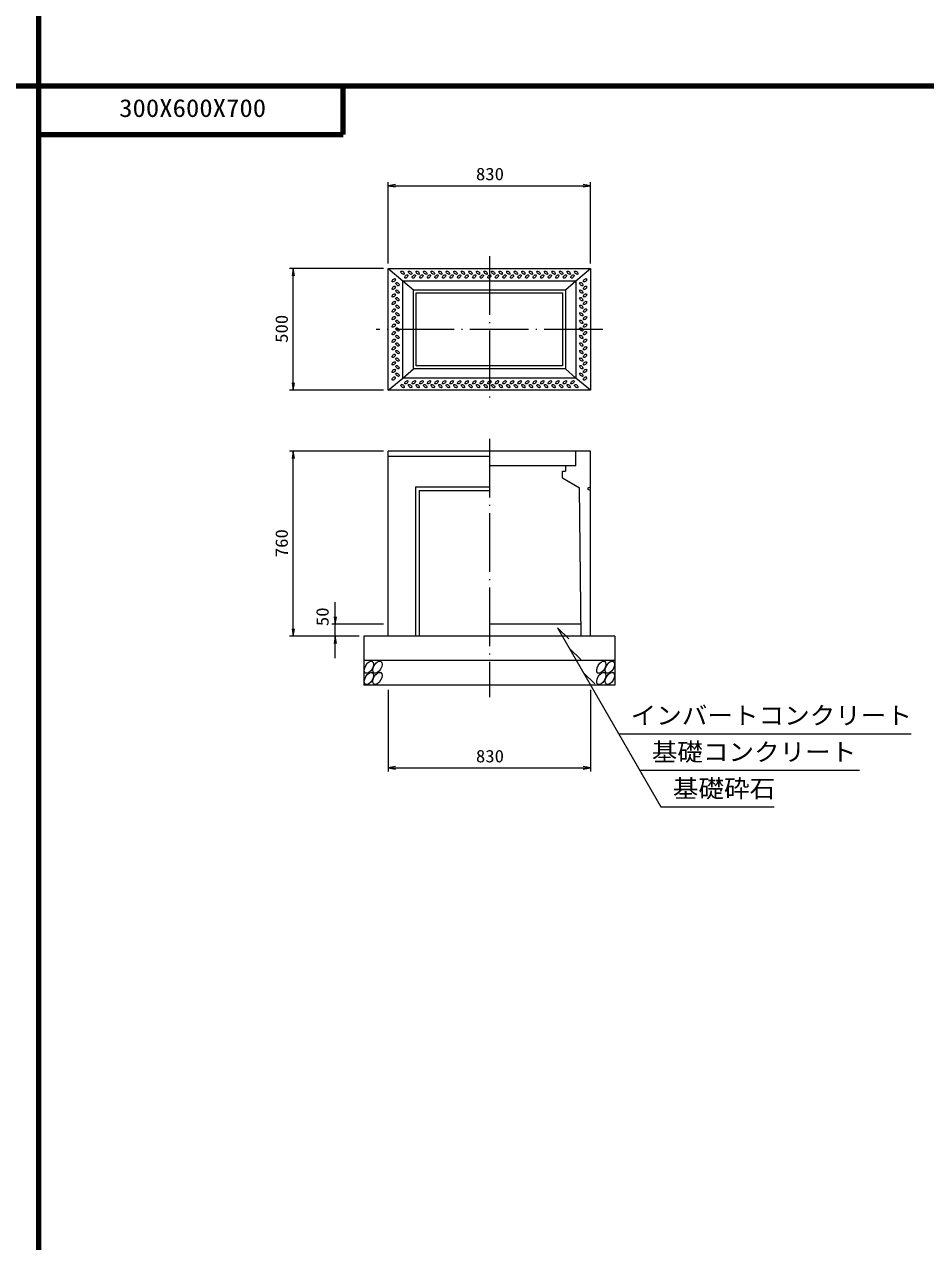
# Model space of a CAD drawing. Units: millimetres, scale not verified. Extents: x -8410 to 41710, y -74801 to 5940.
# Drawn here: x 19451 to 23151, y -15935 to -10938 of the extents above; entities that cross this region are included whole.
import ezdxf
from ezdxf.enums import TextEntityAlignment as Align

# ---------------------------------------------------------------- set-up
doc = ezdxf.new("R2010")
doc.units = ezdxf.units.MM
doc.header["$LTSCALE"] = 20
doc.linetypes.add('LONG_DASHED_DOTTED', pattern=[15.25, 12, -1.5, 0.25, -1.5])
for name, color, linetype, lineweight in [('0-0_グループ[0](0)-D-BMK(0)', 2, 'LONG_DASHED_DOTTED', 13), ('0-1_グループ[0](0)-D-STR(1)', 1, 'Continuous', 13), ('0-2_グループ[0](0)-D-STR-DIM(2)', 7, 'Continuous', 13), ('0-3_グループ[0](0)-D-STR-HTXT(3)', 7, 'Continuous', 13), ('0-5_グループ[0](0)-D-TTL(5)', 2, 'Continuous', 140)]:
    doc.layers.add(name, color=color, linetype=linetype, lineweight=lineweight)
doc.layers.add('0-4_グループ[0](0)-D-STR-TXT(4)', color=7, linetype='Continuous')
doc.layers.add('0-6_グループ[0](0)-D-TTL-TXT(6)', color=7, linetype='Continuous')
doc.styles.add('ＭＳ ゴシック', font='')
doc.styles.get('ＭＳ ゴシック').set_extended_font_data('MS Gothic')

msp = doc.modelspace()

# ---------------------------------------------------------------- linework, layer by layer
at = {"layer": '0-0_グループ[0](0)-D-BMK(0)'}
for p, q in [((21360, -11890), (21360, -12490)), ((21825, -12190), (20895, -12190)), ((21360, -12640), (21360, -13700))]:
    msp.add_line(p, q, dxfattribs=at)
at = {"layer": '0-1_グループ[0](0)-D-STR(1)'}
for p, q in [((20945, -11940), (21775, -11940)), ((20945, -12440), (20945, -11940)), ((21775, -11940), (21775, -12440)), ((21005, -11990), (21715, -11990)), ((21005, -12390), (21005, -11990)), ((21715, -11990), (21715, -12390)), ((21048, -12028), (21672, -12028)), ((21048, -12352), (21048, -12028)), ((21060, -12040), (21660, -12040)), ((21060, -12340), (21060, -12040)), ((21660, -12040), (21660, -12340)), ((21672, -12028), (21672, -12352)), ((21660, -12340), (21060, -12340)), ((20945, -12440), (21005, -12390)), ((21005, -12390), (21048, -12352)), ((21715, -12390), (21005, -12390)), ((21672, -12352), (21048, -12352)), ((21775, -12440), (20945, -12440)), ((21775, -12690), (20945, -12690)), ((20945, -13450), (20945, -12690)), ((21715, -12750), (21715, -12690)), ((21775, -13450), (21775, -12690)), ((21360, -12712), (20945, -12712)), ((21715, -12750), (21360, -12750)), ((21660, -12800), (21660, -12772)), ((21660, -12772), (21672, -12772)), ((21672, -12750), (21672, -12772)), ((21056.5, -12836.5), (21056.5, -13450)), ((21056.5, -12836.5), (21360, -12836.5)), ((21660, -12800), (21730, -12840)), ((21736.7, -13450), (21730, -12840)), ((21765, -12840), (21775, -12836.5)), ((21071.5, -12851.5), (21071.5, -13450)), ((21071.5, -12851.5), (21360, -12851.5)), ((21736.15, -13400), (21360, -13400)), ((21875, -13450), (20845, -13450)), ((20845, -13450), (20845, -13650)), ((21875, -13450), (21875, -13650)), ((21875, -13550), (20845, -13550)), ((21875, -13650), (20845, -13650))]:
    msp.add_line(p, q, dxfattribs=at)
for points in [[(20945, -11940), (21005, -11990), (21048, -12028)], [(21672, -12028), (21715, -11990), (21775, -11940)], [(21775, -12440), (21715, -12390), (21672, -12352)], [(21775, -12851.5), (21765, -12848), (21765, -12840)]]:
    msp.add_lwpolyline(points, dxfattribs=at)
for centre, major_axis, ratio in [((20967.25, -11988.5), (-6.01, -6.01), 0.529412), ((21003.5, -11957.25), (-6.01, 6.01), 0.529412), ((21019, -11972.75), (6.01, 6.01), 0.529412), ((21034.5, -11957.25), (-6.01, 6.01), 0.529412), ((21050, -11972.75), (6.01, 6.01), 0.529412), ((21065.5, -11957.25), (-6.01, 6.01), 0.529412), ((21081, -11972.75), (6.01, 6.01), 0.529412), ((21096.5, -11957.25), (-6.01, 6.01), 0.529412), ((21112, -11972.75), (6.01, 6.01), 0.529412), ((21127.5, -11957.25), (-6.01, 6.01), 0.529412), ((21143, -11972.75), (6.01, 6.01), 0.529412), ((21158.5, -11957.25), (-6.01, 6.01), 0.529412), ((21174, -11972.75), (6.01, 6.01), 0.529412), ((21189.5, -11957.25), (-6.01, 6.01), 0.529412), ((21205, -11972.75), (6.01, 6.01), 0.529412), ((21220.5, -11957.25), (-6.01, 6.01), 0.529412), ((21236, -11972.75), (6.01, 6.01), 0.529412), ((21251.5, -11957.25), (-6.01, 6.01), 0.529412), ((21267, -11972.75), (6.01, 6.01), 0.529412), ((21282.5, -11957.25), (-6.01, 6.01), 0.529412), ((21298, -11972.75), (6.01, 6.01), 0.529412), ((21313.5, -11957.25), (-6.01, 6.01), 0.529412), ((21329, -11972.75), (6.01, 6.01), 0.529412), ((21344.5, -11957.25), (-6.01, 6.01), 0.529412), ((21360, -11972.75), (6.01, 6.01), 0.529412), ((21375.5, -11957.25), (-6.01, 6.01), 0.529412), ((21391, -11972.75), (6.01, 6.01), 0.529412), ((21406.5, -11957.25), (-6.01, 6.01), 0.529412), ((21422, -11972.75), (6.01, 6.01), 0.529412), ((21437.5, -11957.25), (-6.01, 6.01), 0.529412), ((21453, -11972.75), (6.01, 6.01), 0.529412), ((21468.5, -11957.25), (-6.01, 6.01), 0.529412), ((21484, -11972.75), (6.01, 6.01), 0.529412), ((21499.5, -11957.25), (-6.01, 6.01), 0.529412), ((21515, -11972.75), (6.01, 6.01), 0.529412), ((21530.5, -11957.25), (-6.01, 6.01), 0.529412), ((21546, -11972.75), (6.01, 6.01), 0.529412), ((21561.5, -11957.25), (-6.01, 6.01), 0.529412), ((21577, -11972.75), (6.01, 6.01), 0.529412), ((21592.5, -11957.25), (-6.01, 6.01), 0.529412), ((21608, -11972.75), (6.01, 6.01), 0.529412), ((21623.5, -11957.25), (-6.01, 6.01), 0.529412), ((21639, -11972.75), (6.01, 6.01), 0.529412), ((21654.5, -11957.25), (-6.01, 6.01), 0.529412), ((21670, -11972.75), (6.01, 6.01), 0.529412), ((21685.5, -11957.25), (-6.01, 6.01), 0.529412), ((21701, -11972.75), (6.01, 6.01), 0.529412), ((21716.5, -11957.25), (-6.01, 6.01), 0.529412), ((21752.75, -11988.5), (6.01, 6.01), 0.529412), ((20967.25, -12019.5), (-6.01, -6.01), 0.529412), ((20967.25, -12050.5), (-6.01, -6.01), 0.529412), ((20982.75, -12004), (-6.01, 6.01), 0.529412), ((20982.75, -12035), (-6.01, 6.01), 0.529412), ((21737.25, -12004), (6.01, -6.01), 0.529412), ((21737.25, -12035), (6.01, -6.01), 0.529412), ((21752.75, -12019.5), (6.01, 6.01), 0.529412), ((21752.75, -12050.5), (6.01, 6.01), 0.529412), ((20967.25, -12081.5), (-6.01, -6.01), 0.529412), ((20982.75, -12066), (-6.01, 6.01), 0.529412), ((20982.75, -12097), (-6.01, 6.01), 0.529412), ((21737.25, -12066), (6.01, -6.01), 0.529412), ((21737.25, -12097), (6.01, -6.01), 0.529412), ((21752.75, -12081.5), (6.01, 6.01), 0.529412), ((20967.25, -12112.5), (-6.01, -6.01), 0.529412), ((20967.25, -12143.5), (-6.01, -6.01), 0.529412), ((20982.75, -12128), (-6.01, 6.01), 0.529412), ((21737.25, -12128), (6.01, -6.01), 0.529412), ((21752.75, -12112.5), (6.01, 6.01), 0.529412), ((21752.75, -12143.5), (6.01, 6.01), 0.529412), ((20967.25, -12174.5), (-6.01, -6.01), 0.529412), ((20982.75, -12159), (-6.01, 6.01), 0.529412), ((20982.75, -12190), (-6.01, 6.01), 0.529412), ((21737.25, -12159), (6.01, -6.01), 0.529412), ((21737.25, -12190), (6.01, -6.01), 0.529412), ((21752.75, -12174.5), (6.01, 6.01), 0.529412), ((20967.25, -12205.5), (-6.01, -6.01), 0.529412), ((20967.25, -12236.5), (-6.01, -6.01), 0.529412), ((20982.75, -12221), (-6.01, 6.01), 0.529412), ((21737.25, -12221), (6.01, -6.01), 0.529412), ((21752.75, -12205.5), (6.01, 6.01), 0.529412), ((21752.75, -12236.5), (6.01, 6.01), 0.529412), ((20967.25, -12267.5), (-6.01, -6.01), 0.529412), ((20967.25, -12298.5), (-6.01, -6.01), 0.529412), ((20982.75, -12252), (-6.01, 6.01), 0.529412), ((20982.75, -12283), (-6.01, 6.01), 0.529412), ((21737.25, -12252), (6.01, -6.01), 0.529412), ((21737.25, -12283), (6.01, -6.01), 0.529412), ((21752.75, -12267.5), (6.01, 6.01), 0.529412), ((21752.75, -12298.5), (6.01, 6.01), 0.529412), ((20967.25, -12329.5), (-6.01, -6.01), 0.529412), ((20982.75, -12314), (-6.01, 6.01), 0.529412), ((20982.75, -12345), (-6.01, 6.01), 0.529412), ((21737.25, -12314), (6.01, -6.01), 0.529412), ((21737.25, -12345), (6.01, -6.01), 0.529412), ((21752.75, -12329.5), (6.01, 6.01), 0.529412), ((20967.25, -12360.5), (-6.01, -6.01), 0.529412), ((20967.25, -12391.5), (-6.01, -6.01), 0.529412), ((20982.75, -12376), (-6.01, 6.01), 0.529412), ((21737.25, -12376), (6.01, -6.01), 0.529412), ((21752.75, -12360.5), (6.01, 6.01), 0.529412), ((21752.75, -12391.5), (6.01, 6.01), 0.529412), ((21003.5, -12422.75), (6.01, -6.01), 0.529412), ((21019, -12407.25), (-6.01, -6.01), 0.529412), ((21034.5, -12422.75), (6.01, -6.01), 0.529412), ((21050, -12407.25), (-6.01, -6.01), 0.529412), ((21065.5, -12422.75), (6.01, -6.01), 0.529412), ((21081, -12407.25), (-6.01, -6.01), 0.529412), ((21096.5, -12422.75), (6.01, -6.01), 0.529412), ((21112, -12407.25), (-6.01, -6.01), 0.529412), ((21127.5, -12422.75), (6.01, -6.01), 0.529412), ((21143, -12407.25), (-6.01, -6.01), 0.529412), ((21158.5, -12422.75), (6.01, -6.01), 0.529412), ((21174, -12407.25), (-6.01, -6.01), 0.529412), ((21189.5, -12422.75), (6.01, -6.01), 0.529412), ((21205, -12407.25), (-6.01, -6.01), 0.529412), ((21220.5, -12422.75), (6.01, -6.01), 0.529412), ((21236, -12407.25), (-6.01, -6.01), 0.529412), ((21251.5, -12422.75), (6.01, -6.01), 0.529412), ((21267, -12407.25), (-6.01, -6.01), 0.529412), ((21282.5, -12422.75), (6.01, -6.01), 0.529412), ((21298, -12407.25), (-6.01, -6.01), 0.529412), ((21313.5, -12422.75), (6.01, -6.01), 0.529412), ((21329, -12407.25), (-6.01, -6.01), 0.529412), ((21344.5, -12422.75), (6.01, -6.01), 0.529412), ((21360, -12407.25), (-6.01, -6.01), 0.529412), ((21375.5, -12422.75), (6.01, -6.01), 0.529412), ((21391, -12407.25), (-6.01, -6.01), 0.529412), ((21406.5, -12422.75), (6.01, -6.01), 0.529412), ((21422, -12407.25), (-6.01, -6.01), 0.529412), ((21437.5, -12422.75), (6.01, -6.01), 0.529412), ((21453, -12407.25), (-6.01, -6.01), 0.529412), ((21468.5, -12422.75), (6.01, -6.01), 0.529412), ((21484, -12407.25), (-6.01, -6.01), 0.529412), ((21499.5, -12422.75), (6.01, -6.01), 0.529412), ((21515, -12407.25), (-6.01, -6.01), 0.529412), ((21530.5, -12422.75), (6.01, -6.01), 0.529412), ((21546, -12407.25), (-6.01, -6.01), 0.529412), ((21561.5, -12422.75), (6.01, -6.01), 0.529412), ((21577, -12407.25), (-6.01, -6.01), 0.529412), ((21592.5, -12422.75), (6.01, -6.01), 0.529412), ((21608, -12407.25), (-6.01, -6.01), 0.529412), ((21623.5, -12422.75), (6.01, -6.01), 0.529412), ((21639, -12407.25), (-6.01, -6.01), 0.529412), ((21654.5, -12422.75), (6.01, -6.01), 0.529412), ((21670, -12407.25), (-6.01, -6.01), 0.529412), ((21685.5, -12422.75), (6.01, -6.01), 0.529412), ((21701, -12407.25), (-6.01, -6.01), 0.529412), ((21716.5, -12422.75), (6.01, -6.01), 0.529412), ((20865.43, -13577), (-13.75, -23.82), 0.545455), ((20900.43, -13577), (-13.75, -23.82), 0.545455), ((21819.43, -13577), (-13.75, -23.82), 0.545455), ((21854.43, -13577), (-13.75, -23.82), 0.545455), ((20865.43, -13623), (-13.75, -23.82), 0.545455), ((20900.43, -13623), (-13.75, -23.82), 0.545455), ((21819.43, -13623), (-13.75, -23.82), 0.545455), ((21854.43, -13623), (-13.75, -23.82), 0.545455)]:
    msp.add_ellipse(centre, major_axis=major_axis, ratio=ratio, dxfattribs=at)
at = {"layer": '0-2_グループ[0](0)-D-STR-DIM(2)'}
for p, q in [((20945, -11920), (20945, -11585)), ((21775, -11920), (21775, -11585)), ((20945, -11600), (21775, -11600)), ((20925, -11940), (20540, -11940)), ((20555, -12440), (20555, -11940)), ((20925, -12440), (20540, -12440)), ((20925, -12690), (20540, -12690)), ((20555, -13450), (20555, -12690)), ((20727.48, -13540), (20727.48, -13310)), ((20727.48, -13400), (20727.48, -13310)), ((20925, -13400), (20712.48, -13400)), ((20825, -13450), (20540, -13450)), ((20825, -13450), (20712.48, -13450)), ((20727.48, -13540), (20727.48, -13450)), ((20945, -13670), (20945, -14005)), ((21775, -13670), (21775, -14005)), ((20945, -13990), (21775, -13990))]:
    msp.add_line(p, q, dxfattribs=at)
for points in [[(20975, -11595), (20945, -11600), (20975, -11605)], [(21745, -11605), (21775, -11600), (21745, -11595)], [(20560, -11970), (20555, -11940), (20550, -11970)], [(20550, -12410), (20555, -12440), (20560, -12410)], [(20560, -12720), (20555, -12690), (20550, -12720)], [(20722.48, -13370), (20727.48, -13400), (20732.48, -13370)], [(20550, -13420), (20555, -13450), (20560, -13420)], [(20732.48, -13480), (20727.48, -13450), (20722.48, -13480)], [(20975, -13985), (20945, -13990), (20975, -13995)], [(21745, -13995), (21775, -13990), (21745, -13985)]]:
    msp.add_lwpolyline(points, dxfattribs=at)
at = {"layer": '0-3_グループ[0](0)-D-STR-HTXT(3)'}
for p, q in [((21640, -13415), (22064.35, -14150)), ((21640, -13415), (21685.75, -13460.75)), ((21689.07, -13500), (21734.83, -13545.75)), ((21746.81, -13600), (21792.56, -13645.75)), ((21891.15, -13850), (23091.75, -13850)), ((21977.75, -14000), (22879.21, -14000)), ((22064.35, -14150), (22528.55, -14150))]:
    msp.add_line(p, q, dxfattribs=at)
at = {"layer": '0-5_グループ[0](0)-D-TTL(5)'}
for p, q in [((19510, -21690), (19510, -5940)), ((19510, -21690), (19510, -5940)), ((8410, -11190), (41710, -11190)), ((20760, -11390), (20760, -11190)), ((19510, -11390), (20760, -11390))]:
    msp.add_line(p, q, dxfattribs=at)

# ---------------------------------------------------------------- texts
at = {"layer": '0-2_グループ[0](0)-D-STR-DIM(2)', "style": 'ＭＳ ゴシック', "width": 1.1}
for p in [(21304.7, -11593), (21304.7, -13983)]:
    msp.add_text('830', height=51.32, dxfattribs=at).set_placement(p, align=Align.BOTTOM_LEFT)
for s, p in [('500', (20548, -12245.3)), ('760', (20548, -13125.3)), ('50', (20715.47, -13408.3))]:
    msp.add_text(s, height=51.32, rotation=90, dxfattribs=at).set_placement(p, align=Align.BOTTOM_LEFT)
at = {"layer": '0-4_グループ[0](0)-D-STR-TXT(4)', "style": 'ＭＳ ゴシック', "width": 1.05}
for s, p in [('インバートコンクリート', (21939.85, -13833.68)), ('基礎コンクリート', (22026.45, -13983.68)), ('基礎砕石', (22113.06, -14133.68))]:
    msp.add_text(s, height=73.31, dxfattribs=at).set_placement(p, align=Align.BOTTOM_LEFT)
at = {"layer": '0-6_グループ[0](0)-D-TTL-TXT(6)', "style": 'ＭＳ ゴシック', "width": 1.1}
msp.add_text('300X600X700', height=73.31, dxfattribs=at).set_placement((19840, -11340), align=Align.BOTTOM_LEFT)

doc.saveas('drawing.dxf')
